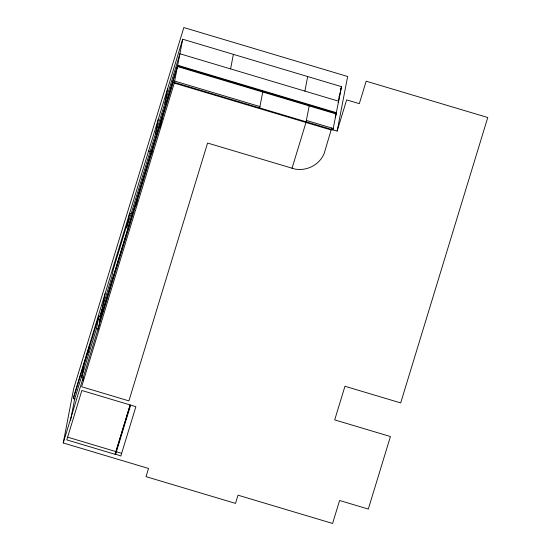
<?xml version="1.0" encoding="UTF-8"?>
<svg xmlns="http://www.w3.org/2000/svg" width="551" height="551" viewBox="0 0 551 551"><rect width="100%" height="100%" fill="white"/><g stroke="black" fill="none" stroke-linecap="round" stroke-linejoin="round"><path stroke-width="0.83" d="M63.241 442.956L73.744 388.4L183.834 27.55L347.647 76.499L337.136 131.062L173.331 82.113L63.241 442.956L148.522 468.446L146.022 476.643L235.525 503.394L238.025 495.191L332.59 523.45L339.595 500.487L368.302 509.069L390.432 436.544L334.698 419.89L344.96 386.265L400.687 402.919L487.759 117.521L366.174 81.19L359.314 103.684L346.648 99.896L337.136 131.062M75.039 399.131L73.407 398.648L73.986 395.618L182.718 39.217L341.462 86.652L332.9 130.167M70.528 420.475L74.592 399.385L83.373 370.582M83.366 377.442L81.734 376.953L84.048 364.907L98.939 316.109L101.391 316.846M82.815 380.589L83.456 377.283M88.215 352.557L89.496 345.89L73.407 398.648M81.734 376.953L96.618 328.155L98.939 316.109M100.365 317.438L101.894 309.517L99.648 316.873M98.119 329.863L105.096 293.655M136.214 205.006L137.929 196.115M151.539 154.184L152.937 146.91M155.396 134.134L158.199 119.588M159.831 127.901L161.698 118.203M164.907 102.975L167.711 88.422M160.926 124.609L163.075 113.458L162.607 115.09L162.944 114.105M331.709 128.018L324.105 153.688L322.693 156.477A26.854 26.117 10.9 0 1 295.136 169.109L207.575 143.046L128.913 400.88L81.631 386.754L174.268 83.105L182.718 39.217M230.58 68.903L233.383 54.356M259.549 108.595L262.744 92.024M304.889 91.108L307.685 76.561M306.122 121.799L309.18 105.902M176.837 68.352L177.704 65.287L336.441 112.721L335.793 115.021M128.211 220.558L113.203 269.763L111.798 277.036L102.293 308.202M99.373 320.703L100.764 316.122M99.958 320.331L177.704 65.287L180.115 66.65M99.834 320.971L177.456 66.533L336.2 113.974M174.157 82.726L174.66 81.087L259.941 106.57M115.104 454.32L130.167 404.944L81.851 390.507L66.788 439.884L115.104 454.32L130.167 404.944M115.572 454.458L130.635 405.088L135.883 406.659L120.821 456.028L115.428 454.072M292.016 168.275L305.991 122.474M340.304 90.571L341 88.291M341.462 86.652L338.259 102.514L338.658 101.205L179.922 53.764L126.813 227.832L129.616 213.285L131.248 213.774M339.03 97.196L339.492 95.674M339.196 96.762L339.664 95.24M335.201 117.253L336.324 113.327L177.587 65.893M306.384 120.449L333.403 128.521M174.268 83.105L331.323 130.043M148.632 150.953L151.084 151.69M96.618 328.155L98.25 328.644M67.621 437.157L115.93 451.593M116.406 451.73L121.647 453.301"/></g></svg>
